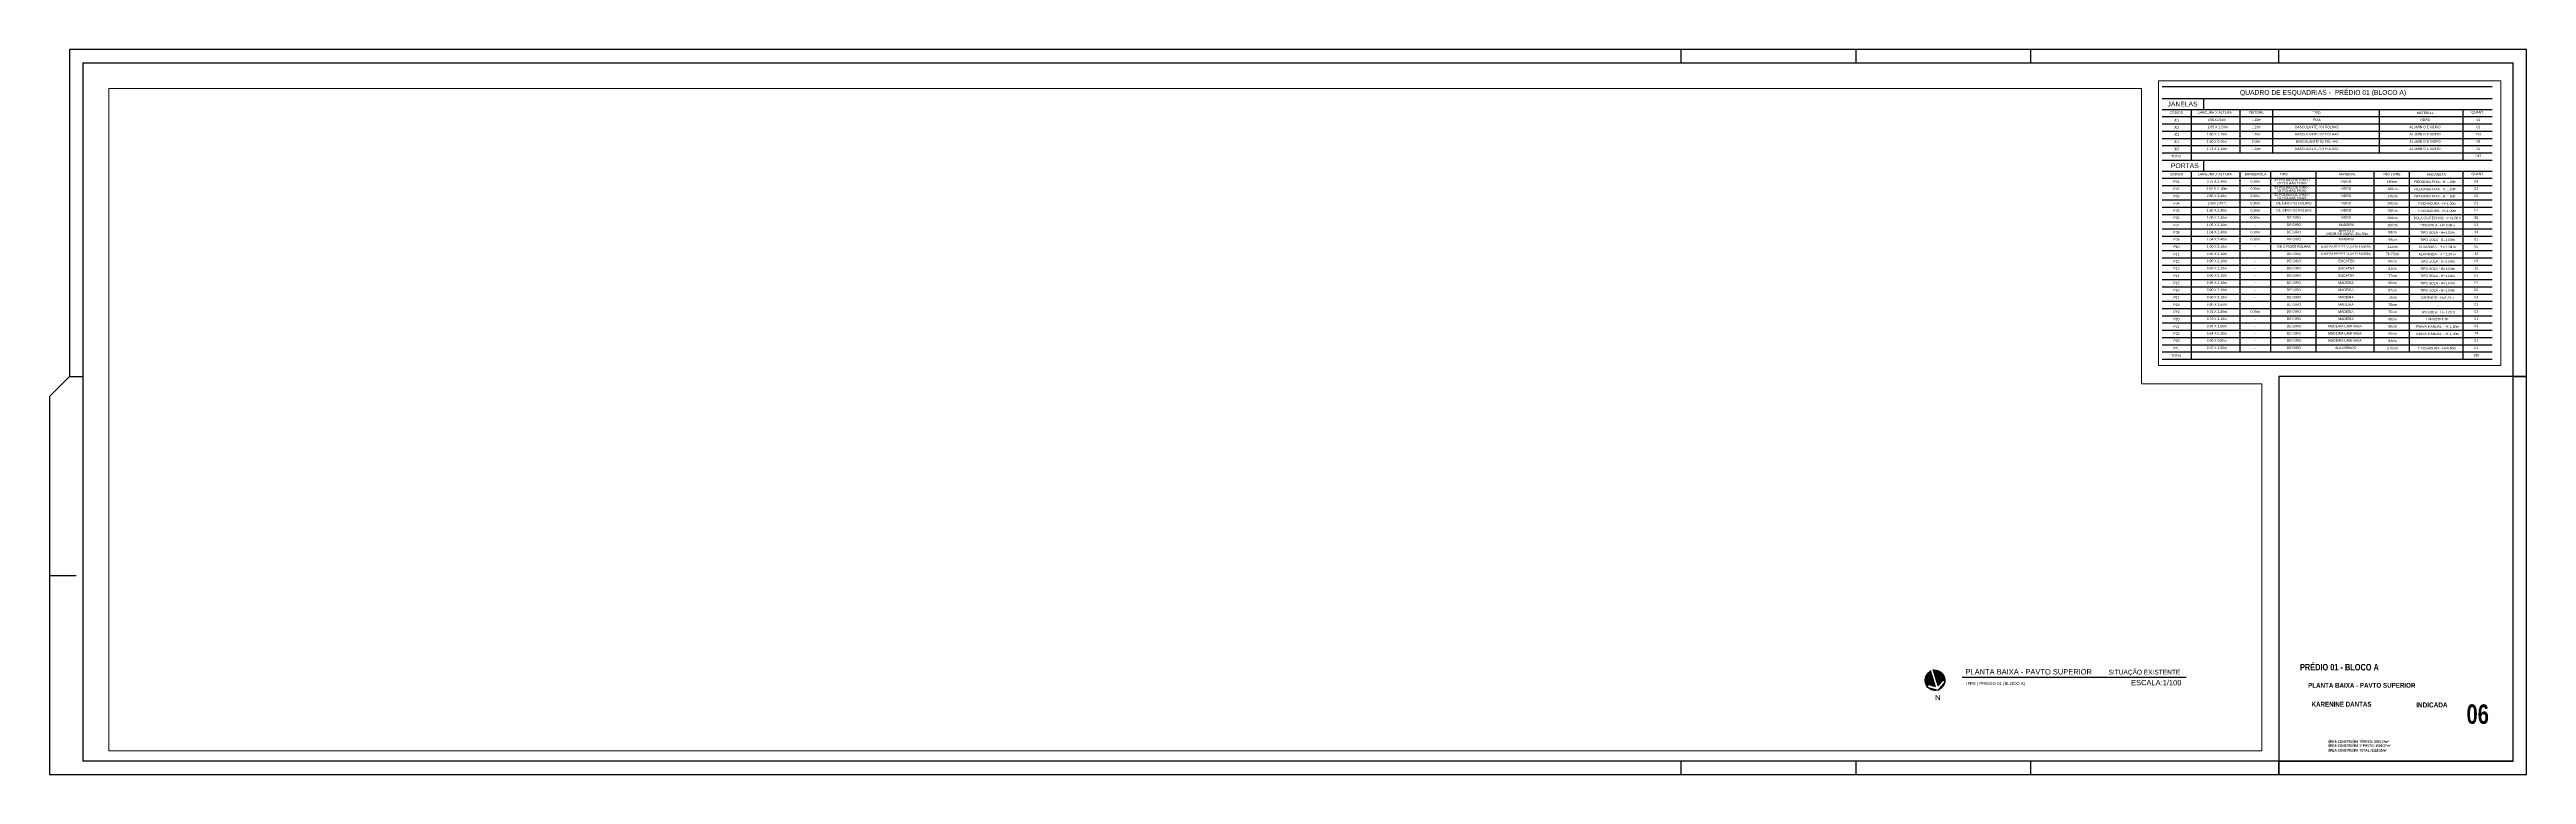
# Paper-space layout 'P 06 -30' of a CAD drawing. Header units: metres. Extents: x -868 to 981, y -577 to -36.
# The model-space entities are those that its viewports show. They can reach past a viewport. Long polylines and large blocks are cut down to what shows.
import ezdxf
from ezdxf.enums import TextEntityAlignment as Align

# ---------------------------------------------------------------- set-up
doc = ezdxf.new("R2010")
doc.units = ezdxf.units.M
doc.header["$LTSCALE"] = 5
doc.header["$MEASUREMENT"] = 0
doc.layers.add('ADD_LINE', color=7, linetype='Continuous', lineweight=0)
for name, color, linetype in [('AR-PRANCHA', 7, 'Continuous'), ('Cancela', 10, 'Continuous'), ('PENA 0.05', 8, 'Continuous'), ('PENA 0.15', 7, 'Continuous'), ('PENA 0.2', 2, 'Continuous'), ('PENA 01', 1, 'Continuous'), ('PENA 02', 2, 'Continuous'), ('PENA 03', 3, 'Continuous'), ('TXT ESPECIFICAÇÃO', 7, 'Continuous')]:
    doc.layers.add(name, color=color, linetype=linetype)
doc.styles.add('Luana', font='arial.ttf')
doc.styles.add('TÍTULO', font='arialbd.ttf', dxfattribs={"height": 3})

# ---------------------------------------------------------------- blocks, each defined once
blk = doc.blocks.new('carimboob')
at = {"layer": 'Defpoints'}
blk.add_lwpolyline([(-175, 0), (0, 0), (0, 287), (-175, 287)], close=True, dxfattribs=at)
at = {"layer": 'AR-PRANCHA', "color": 2, "style": 'TÍTULO', "width": 0.737809}
blk.add_text('PRÉDIO 01 - BLOCO A', height=4.875, dxfattribs=at).set_placement((-159.1, 67.6))
at = {"layer": 'AR-PRANCHA', "color": 7, "style": 'TÍTULO', "width": 0.737809}
for s, height, p in [('KARENINE DANTAS', 3.6, (-150.5, 40.6)), ('ÁREA CONSTRUÍDA TÉRREO: 3059.27m²', 1.8, (-138.2, 13.6)), ('ÁREA CONSTRUÍDA 1º PAVTO: 3059.27m²', 1.8, (-138.2, 10.6)), ('ÁREA CONSTRUÍDA TOTAL: 6118.55m²', 1.8, (-138.2, 7.1))]:
    blk.add_text(s, height=height, dxfattribs=at).set_placement(p)
blk = doc.blocks.new('Norte046')
h = blk.add_hatch(color=256)
h.paths.add_polyline_path([(1.2, 4.5), (2.6, 5.4, 0.509715), (-5.9, 0.8), (3.6, 0.8)])
h.paths.add_polyline_path([(2.6, 5.4), (6, 0, 0.288178)])
h.paths.add_polyline_path([(6, 0), (2.6, -5.4, 0.288178)])
h.paths.add_polyline_path([(3.6, -0.8), (-5.9, -0.8, 0.509715), (2.6, -5.4), (1.2, -4.5)])
for p, q in [((3.6, 0.8), (-6, 0.8)), ((1.2, 4.5), (2.6, 5.4)), ((3.6, 0.8), (1.2, 4.5)), ((6, 0), (2.6, 5.4)), ((6, 0), (2.6, -5.4)), ((3.6, -0.8), (-6, -0.8)), ((3.6, -0.8), (1.2, -4.5)), ((1.2, -4.5), (2.6, -5.4)), ((2.6, -5.4), (2.6, -5.4))]:
    blk.add_line(p, q)

msp = doc.modelspace()

# ---------------------------------------------------------------- linework, layer by layer
msp.add_lwpolyline([(2435.6072, 189.0688), (2598.1978, 189.0688), (2598.1978, 136.0261), (2435.6072, 136.0261)], close=True)
at = {"layer": 'PENA 0.15', "ltscale": 0.01}
for p, q in [((2644.0352, 309.5613), (2657.7101, 309.5613)), ((2644.0352, 309.107), (2657.7101, 309.107)), ((2644.0352, 308.807), (2657.7101, 308.807)), ((2644.0352, 308.507), (2657.7101, 308.507)), ((2644.0352, 308.207), (2657.7101, 308.207)), ((2647.2509, 309.107), (2647.2509, 307.307)), ((2648.6117, 309.107), (2648.6117, 307.307)), ((2653.0314, 309.107), (2653.0314, 307.307)), ((2656.4935, 309.107), (2656.4935, 307.007)), ((2644.0352, 307.907), (2657.7101, 307.907)), ((2644.0352, 307.607), (2657.7101, 307.607)), ((2644.0352, 307.307), (2657.7101, 307.307)), ((2644.0352, 307.307), (2657.7101, 307.307)), ((2644.0352, 307.007), (2657.7101, 307.007)), ((2644.0352, 306.5526), (2657.7101, 306.5526)), ((2644.0352, 306.2526), (2657.7101, 306.2526)), ((2645.7557, 306.5526), (2645.7557, 307.007)), ((2647.2509, 306.5526), (2647.2509, 299.0526)), ((2648.5222, 306.5526), (2648.5222, 299.0526)), ((2650.4004, 306.5526), (2650.4004, 299.0526)), ((2652.8116, 306.5526), (2652.8116, 299.0526)), ((2654.2807, 306.5526), (2654.2807, 299.0526)), ((2656.4935, 306.5526), (2656.4935, 298.7526)), ((2644.0352, 305.9526), (2657.7101, 305.9526)), ((2644.0352, 305.6526), (2657.7101, 305.6526)), ((2644.0352, 305.6526), (2657.7101, 305.6526)), ((2644.0352, 305.3526), (2657.7101, 305.3526)), ((2644.0352, 305.0526), (2657.7101, 305.0526)), ((2644.0352, 304.7526), (2657.7101, 304.7526)), ((2644.0352, 304.4526), (2657.7101, 304.4526)), ((2644.0352, 304.1526), (2657.7101, 304.1526)), ((2644.0352, 303.8526), (2657.7101, 303.8526)), ((2644.0352, 303.8526), (2657.7101, 303.8526)), ((2644.0352, 303.5526), (2657.7101, 303.5526)), ((2644.0352, 303.2526), (2657.7101, 303.2526)), ((2644.0352, 302.9526), (2657.7101, 302.9526)), ((2644.0352, 302.6526), (2657.7101, 302.6526)), ((2644.0352, 302.3526), (2657.7101, 302.3526)), ((2644.0352, 302.0526), (2657.7101, 302.0526)), ((2644.0352, 302.0526), (2657.7101, 302.0526)), ((2644.0352, 301.7526), (2657.7101, 301.7526)), ((2644.0352, 301.4526), (2657.7101, 301.4526)), ((2644.0352, 301.1526), (2657.7101, 301.1526)), ((2644.0352, 300.8526), (2657.7101, 300.8526)), ((2644.0352, 300.5526), (2657.7101, 300.5526)), ((2644.0352, 300.2526), (2657.7101, 300.2526)), ((2644.0352, 300.2526), (2657.7101, 300.2526)), ((2644.0352, 299.9526), (2657.7101, 299.9526)), ((2644.0352, 299.6526), (2657.7101, 299.6526)), ((2644.0352, 299.3526), (2657.7101, 299.3526)), ((2644.0352, 299.3526), (2657.7101, 299.3526)), ((2644.0352, 299.0526), (2657.7101, 299.0526)), ((2644.0352, 299.0526), (2657.7101, 299.0526)), ((2644.0352, 298.7526), (2657.7101, 298.7526))]:
    msp.add_line(p, q, dxfattribs=at)
at = {"layer": 'PENA 0.15'}
for p, q in [((2645.7557, 309.107), (2645.7557, 309.5613)), ((2645.2309, 309.107), (2645.2309, 307.007)), ((2645.2309, 306.5526), (2645.2309, 298.7526))]:
    msp.add_line(p, q, dxfattribs=at)
at = {"layer": 'PENA 02'}
msp.add_line((2644.0352, 310.0566), (2657.7101, 310.0566), dxfattribs=at)

# ---------------------------------------------------------------- texts
at = {"layer": 'PENA 01', "style": 'Luana'}
for s, height, p in [('2.85 X 1.20m', 0.1, (2646.3316, 308.3275)), ('3.50X1.53m', 0.1, (2646.2966, 308.6275)), ('1.10m', 0.1, (2647.9367, 308.6275)), ('1.20m', 0.1, (2647.9367, 308.3275)), ('BASCULANTE / 03 FOLHAS', 0.1, (2650.4479, 308.3275)), ('FIXA', 0.1, (2650.4479, 308.6275)), ('ALUMÍNIO E VIDRO', 0.1, (2654.9308, 308.3275)), ('VIDRO', 0.1, (2654.9308, 308.6275)), ('01', 0.1, (2657.1446, 308.6275)), ('01', 0.1, (2657.1446, 308.3275)), ('1.80 X 1.15m', 0.1, (2646.2966, 308.0275)), ('1.80 X 0.40m', 0.1, (2646.2966, 307.7275)), ('1.73 X 1.15m', 0.1, (2646.2966, 307.4275)), ('2.00m', 0.1, (2647.9367, 307.7275)), ('1.25m', 0.1, (2647.9367, 308.0275)), ('1.25m', 0.1, (2647.9367, 307.4275)), ('BASCULANTE / 02 FOLHAS', 0.1, (2650.4479, 308.0275)), ('BASCULANTE / 02 FOLHAS', 0.1, (2650.4479, 307.4275)), ('BASCULANTE/ 02 FOLHAS', 0.1, (2650.4479, 307.7275)), ('ALUMÍNIO E VIDRO', 0.1, (2654.9308, 308.0275)), ('ALUMÍNIO E VIDRO', 0.1, (2654.9308, 307.7275)), ('ALUMÍNIO E VIDRO', 0.1, (2654.9308, 307.4275)), ('216', 0.1, (2657.1446, 308.0275)), ('09', 0.1, (2657.1446, 307.7275)), ('20', 0.1, (2657.1446, 307.4275)), ('3.75 X 2.40m', 0.1, (2646.2966, 306.0732)), ('0.30m', 0.1, (2647.8868, 306.0732)), (' 02 FOLHAS DE GIRO / ', 0.1, (2649.4144, 306.1203)), ('180cm', 0.1, (2653.56, 306.0631)), ('REDONDA FIXA - H: 1.00m', 0.1, (2655.3624, 306.0554)), ('04', 0.1, (2657.0579, 306.0762)), ('3.62 X 2. 40m', 0.1, (2646.2966, 305.7732)), ('2.85 X 2.40m', 0.1, (2646.2966, 305.4732)), ('2.00x 2.40m', 0.1, (2646.2966, 305.1732)), ('0.30m', 0.1, (2647.8868, 305.7732)), ('0.30m', 0.1, (2647.8868, 305.4732)), ('0.30m', 0.1, (2647.8868, 305.1732)), (' 02 FOLHAS DE GIRO / ', 0.1, (2649.4144, 305.8203)), (' 02 FOLHAS DE GIRO / ', 0.1, (2649.4144, 305.5203)), ('DE GIRO / 02 FOLHAS', 0.1, (2649.4962, 305.1731)), ('02 FOLHAS FIXAS', 0.1, (2649.4144, 305.9962)), ('02 FOLHAS FIXAS', 0.1, (2649.4144, 305.6962)), ('02 FOLHAS FIXAS', 0.1, (2649.4144, 305.3962)), ('200cm', 0.1, (2653.5805, 305.1631)), ('180cm', 0.1, (2653.5805, 305.7631)), ('140cm', 0.1, (2653.5805, 305.4631)), ('REDONDA FIXA - H: 1.00m', 0.1, (2655.3624, 305.7554)), ('REDONDA FIXA - H: 1.00m', 0.1, (2655.3624, 305.4554)), ('FECHADURA - H=1.00m', 0.1, (2655.4438, 305.1554)), ('02', 0.1, (2657.0579, 305.7762)), ('02', 0.1, (2657.0579, 305.4762)), ('01', 0.1, (2657.0579, 305.1762)), ('1.80 X 2.40m', 0.1, (2646.2966, 304.8732)), ('1.05 X 2.40m', 0.1, (2646.2966, 304.5732)), ('1.05 X 2.10m', 0.1, (2646.2966, 304.2732)), ('1.04 X 2.40m', 0.1, (2646.2966, 303.9732)), ('0.30m', 0.1, (2647.8868, 304.8732)), ('0.30m', 0.1, (2647.8868, 304.5732)), ('0.30m', 0.1, (2647.8868, 303.9732)), ('-', 0.1, (2647.8868, 304.2732)), ('DE GIRO / 02 FOLHAS', 0.1, (2649.4962, 304.8731)), ('DE GIRO', 0.1, (2649.4962, 304.5731)), ('DE GIRO', 0.1, (2649.4962, 304.2731)), ('DE GIRO', 0.1, (2649.4962, 303.9731)), ('MADEIRA', 0.1, (2651.6736, 304.2732)), ('MADEIRA C/ ', 0.08, (2651.6993, 304.032)), ('180cm', 0.1, (2653.5805, 304.8631)), ('100cm', 0.1, (2653.5805, 304.5631)), ('100cm', 0.1, (2653.5805, 304.2631)), ('98cm', 0.1, (2653.5805, 303.9631)), ('BOLA OU FECHAD. - H=1.00m', 0.1, (2655.4438, 304.5554)), ('FECHADURA - H=1.00m', 0.1, (2655.4438, 304.8554)), ('TIPO BOLA - H= 0.98m', 0.1, (2655.4438, 304.2554)), ('38', 0.1, (2657.0579, 304.5762)), ('34', 0.1, (2657.0579, 303.9762)), ('01', 0.1, (2657.0579, 304.8762)), ('03', 0.1, (2657.0579, 304.2762)), ('0.85 X 2.10m', 0.1, (2646.2966, 303.0732)), ('1.04 X 2.40m', 0.1, (2646.2966, 303.6732)), ('1.60 X 2.10m', 0.1, (2646.2966, 303.3732)), ('0.30m', 0.1, (2647.8868, 303.6732)), ('-', 0.1, (2647.8868, 303.3732)), ('-', 0.1, (2647.8868, 303.0732)), ('DE GIRO/02 FOLHAS', 0.1, (2649.4962, 303.3731)), ('DE GIRO', 0.1, (2649.4962, 303.6731)), ('DE GIRO', 0.1, (2649.4962, 303.0731)), ('MADEIRA REVESTIDA (ALTO PADRÃO)', 0.08, (2651.6595, 303.3732)), ('MADEIRA REVESTIDA (ALTO PADRÃO)', 0.08, (2651.6595, 303.0817)), ('VISOR DE VIDRO .30x.30m', 0.1, (2651.6993, 303.897)), ('MADEIRA', 0.1, (2651.6736, 303.6732)), ('76-77cm', 0.1, (2653.5805, 303.0631)), ('152cm', 0.1, (2653.5805, 303.3631)), ('98cm', 0.1, (2653.5805, 303.6631)), ('ALAVANCA - H = 1.04 m', 0.1, (2655.4438, 303.3554)), ('ALAVANCA - H = 1.04 m', 0.1, (2655.4438, 303.0554)), ('TIPO BOLA - H=1.00m', 0.1, (2655.4438, 303.9554)), ('TIPO BOLA - H=1.00m', 0.1, (2655.4438, 303.6554)), ('32', 0.1, (2657.0579, 303.0762)), ('01', 0.1, (2657.0579, 303.6762)), ('05', 0.1, (2657.0579, 303.3762)), ('0.90 X 2.10m', 0.1, (2646.2966, 302.7732)), ('0.85 X 2.10m', 0.1, (2646.2966, 302.4732)), ('0.80 X 2.10m', 0.1, (2646.2966, 302.1732)), ('-', 0.1, (2647.8868, 302.7732)), ('-', 0.1, (2647.8868, 302.4732)), ('-', 0.1, (2647.8868, 302.1732)), ('DE GIRO', 0.1, (2649.4962, 302.7731)), ('DE GIRO', 0.1, (2649.4962, 302.4731)), ('DE GIRO', 0.1, (2649.4962, 302.1731)), ('EUCATEX', 0.1, (2651.6736, 302.7732)), ('EUCATEX', 0.1, (2651.6736, 302.4732)), ('EUCATEX', 0.1, (2651.6736, 302.1732)), ('86cm', 0.1, (2653.5805, 302.7631)), ('81cm', 0.1, (2653.5805, 302.4631)), ('77cm', 0.1, (2653.5805, 302.1631)), ('TIPO BOLA - H=1.04m', 0.1, (2655.4438, 302.7554)), ('TIPO BOLA - H=1.04m', 0.1, (2655.4438, 302.4554)), ('TIPO BOLA - H=1.04m', 0.1, (2655.4438, 302.1554)), ('03', 0.1, (2657.0579, 302.7762)), ('01', 0.1, (2657.0579, 302.1762)), ('12', 0.1, (2657.0579, 302.4762)), ('0.95 X 2.10m', 0.1, (2646.2966, 301.8732)), ('0.90 X 2.10m', 0.1, (2646.2966, 301.5732)), ('0.80 X 2.10m', 0.1, (2646.2966, 301.2732)), ('0.80 X 1.63m', 0.1, (2646.2966, 300.9732)), ('-', 0.1, (2647.8868, 301.8732)), ('-', 0.1, (2647.8868, 301.5732)), ('-', 0.1, (2647.8868, 301.2732)), ('-', 0.1, (2647.8868, 300.9732)), ('DE GIRO', 0.1, (2649.4962, 301.8731)), ('DE GIRO', 0.1, (2649.4962, 301.5731)), ('DE GIRO', 0.1, (2649.4962, 301.2731)), ('DE GIRO', 0.1, (2649.4962, 300.9731)), ('MADEIRA ', 0.1, (2651.6736, 301.8732)), ('MADEIRA ', 0.1, (2651.6736, 301.5732)), ('MADEIRA ', 0.1, (2651.6736, 301.2732)), ('MADEIRA ', 0.1, (2651.6736, 300.9732)), ('87cm', 0.1, (2653.5805, 301.5631)), ('90cm', 0.1, (2653.5805, 301.8631)), ('78cm', 0.1, (2653.5805, 301.2631)), ('78cm', 0.1, (2653.5805, 300.9631)), ('TIPO BOLA - H=1.04m', 0.1, (2655.4438, 301.8554)), ('TIPO BOLA - H=1.04m', 0.1, (2655.4438, 301.5554)), ('CADEADO - H=1.20m', 0.1, (2655.4438, 301.2554)), ('-', 0.1, (2655.4438, 300.9554)), ('01', 0.1, (2657.0579, 301.8762)), ('02', 0.1, (2657.0579, 301.5762)), ('03', 0.1, (2657.0579, 301.2762)), ('01', 0.1, (2657.0579, 300.9762)), ('0.74 X 2.40m', 0.1, (2646.2966, 300.6732)), ('0.70 X 2.10m', 0.1, (2646.2966, 300.3732)), ('0.84 X 1.60m', 0.1, (2646.2966, 300.0732)), ('0.30m', 0.1, (2647.8868, 300.6732)), ('-', 0.1, (2647.8868, 300.3732)), ('-', 0.1, (2647.8868, 300.0732)), ('DE GIRO', 0.1, (2649.4962, 300.6731)), ('DE GIRO', 0.1, (2649.4962, 300.3731)), ('DE GIRO', 0.1, (2649.4962, 300.0731)), ('MADEIRA LAMINADA', 0.1, (2651.6074, 300.0732)), ('MADEIRA ', 0.1, (2651.6736, 300.6732)), ('MADEIRA ', 0.1, (2651.6736, 300.3732)), ('80cm', 0.1, (2653.5805, 300.0631)), ('68cm', 0.1, (2653.5805, 300.3631)), ('70cm', 0.1, (2653.5805, 300.6631)), ('TRAVA MANUAL  - H: 1.00m', 0.1, (2655.4438, 300.0554)), ('TIPO BOLA - H= 1.05m', 0.1, (2655.4438, 300.6554)), ('INEXISTENTE', 0.1, (2655.4438, 300.3554)), ('03', 0.1, (2657.0579, 300.6762)), ('01', 0.1, (2657.0579, 300.3762)), ('04', 0.1, (2657.0579, 300.0762)), ('0.64 X 0.10m', 0.1, (2646.2966, 299.7732)), ('0.90 X 0.85m', 0.1, (2646.2966, 299.4748)), ('2.07 X 1.55m', 0.1, (2646.2966, 299.1732)), ('-', 0.1, (2647.8868, 299.7732)), ('-', 0.1, (2647.8868, 299.4748)), ('-', 0.1, (2647.8868, 299.1732)), ('DE GIRO', 0.1, (2649.4962, 299.7731)), ('DE GIRO', 0.1, (2649.4962, 299.4748)), ('DE GIRO', 0.1, (2649.4962, 299.1731)), ('MADEIRA LAMINADA', 0.1, (2651.6074, 299.7732)), ('MADEIRA LAMINADA', 0.1, (2651.6074, 299.4748)), ('ALAMBRADO', 0.1, (2651.6465, 299.1732)), ('2.07cm', 0.1, (2653.5805, 299.1631)), ('84cm', 0.1, (2653.5805, 299.4647)), ('60cm', 0.1, (2653.5805, 299.7631)), ('TRAVA MANUAL  - H: 1.00m', 0.1, (2655.4438, 299.7554)), ('FECHADURA - H=0.80m', 0.1, (2655.4438, 299.1554)), ('-', 0.1, (2655.4438, 299.4571)), ('01', 0.1, (2657.0579, 299.4778)), ('01', 0.1, (2657.0579, 299.1762)), ('24', 0.1, (2657.0579, 299.7762))]:
    msp.add_text(s, height=height, dxfattribs=at).set_placement(p, align=Align.CENTER)
for p in [(2651.4332, 306.0732), (2651.4332, 305.7732), (2651.4332, 305.4732), (2651.4332, 305.1732), (2651.4332, 304.8732), (2651.4332, 304.5732)]:
    msp.add_text('VIDRO', height=0.1, dxfattribs=at).set_placement(p)
at = {"layer": 'PENA 02', "style": 'Luana'}
msp.add_text('247', height=0.1, dxfattribs=at).set_placement((2657.1446, 307.1275), align=Align.CENTER)
at = {"layer": 'PENA 02', "ltscale": 0.05, "style": 'Luana'}
msp.add_text('180', height=0.1, dxfattribs=at).set_placement((2657.0579, 298.8683), align=Align.CENTER)
for s, insert, char_height, width, attachment_point in [('JANELAS', (2644.2549, 309.3272), 0.2, 3.511657, 4), ('QUADRO DE ESQUADRIAS -  PRÉDIO 01 (BLOCO A)', (2647.2557, 309.7815), 0.2, 8.165281, 4), ('CÓDIGO', (2644.6232, 308.9775), 0.1, 1.934, 5), ('J01', (2644.6232, 308.6645), 0.1, 1.934, 5), ('J02', (2644.6232, 308.3645), 0.1, 1.934, 5), ('LARGURA X ALTURA', (2646.2185, 308.9775), 0.1, 1.934, 5), ('PEITORIL', (2647.943, 308.9775), 0.1, 1.934, 5), ('TIPO', (2650.4337, 308.9775), 0.1, 1.934, 5), ('MATERIAL', (2654.9333, 308.9636), 0.1, 1.934, 5), ('QUANT.', (2657.1191, 308.9775), 0.1, 1.934, 5), ('TOTAL', (2644.6232, 307.1645), 0.1, 1.934, 5), ('J03', (2644.6232, 308.0645), 0.1, 1.934, 5), ('J04', (2644.6232, 307.7645), 0.1, 1.934, 5), ('J05', (2644.6232, 307.4645), 0.1, 1.934, 5), ('CÓDIGO', (2644.6232, 306.4232), 0.1, 1.934, 5), ('PORTAS', (2644.3945, 306.7728), 0.2, 3.511657, 4), ('P01', (2644.6232, 306.1101), 0.1, 1.934, 5), ('LARGURA X ALTURA', (2646.2185, 306.4232), 0.1, 1.934, 5), ('BANDEIROLA', (2647.9038, 306.4232), 0.1, 1.934, 5), ('TIPO', (2649.0664, 306.4232), 0.1, 1.934, 5), ('MATERIAL', (2651.7128, 306.4232), 0.1, 1.934, 5), ('VÃO LIVRE', (2653.5443, 306.4232), 0.1, 1.934, 5), ('MAÇANETA', (2655.4053, 306.3919), 0.1, 1.934, 5), ('QUANT.', (2657.1191, 306.4232), 0.1, 1.934, 5), ('P02', (2644.6232, 305.8101), 0.1, 1.934, 5), ('P03', (2644.6232, 305.5101), 0.1, 1.934, 5), ('P04', (2644.6232, 305.2101), 0.1, 1.934, 5), ('P05', (2644.6232, 304.9101), 0.1, 1.934, 5), ('P06', (2644.6232, 304.6101), 0.1, 1.934, 5), ('P07', (2644.6232, 304.3101), 0.1, 1.934, 5), ('P08', (2644.6232, 304.0101), 0.1, 1.934, 5), ('P09', (2644.6232, 303.7101), 0.1, 1.934, 5), ('P10', (2644.6232, 303.4101), 0.1, 1.934, 5), ('P11', (2644.6232, 303.1101), 0.1, 1.934, 5), ('P12', (2644.6232, 302.8101), 0.1, 1.934, 5), ('P13', (2644.6232, 302.5101), 0.1, 1.934, 5), ('P14', (2644.6232, 302.2101), 0.1, 1.934, 5), ('P15', (2644.6232, 301.9101), 0.1, 1.934, 5), ('P16', (2644.6232, 301.6101), 0.1, 1.934, 5), ('P17', (2644.6232, 301.3101), 0.1, 1.934, 5), ('P18', (2644.6232, 301.0101), 0.1, 1.934, 5), ('P19', (2644.6232, 300.7101), 0.1, 1.934, 5), ('P20', (2644.6232, 300.4101), 0.1, 1.934, 5), ('P21', (2644.6232, 300.1101), 0.1, 1.934, 5), ('TOTAL', (2644.6232, 298.9007), 0.1, 1.934, 5), ('PT1', (2644.6232, 299.2101), 0.1, 1.934, 5), ('P22', (2644.6232, 299.8101), 0.1, 1.934, 5), ('P23', (2644.6232, 299.5118), 0.1, 1.934, 5)]:
    msp.add_mtext(s, dxfattribs=dict(at, insert=insert, char_height=char_height, width=width, attachment_point=attachment_point))

psp = doc.layouts.new('P 06 -30')

# ---------------------------------------------------------------- linework, layer by layer
at = {"layer": 'ADD_LINE'}
psp.add_lwpolyline([(693.5, -65.5), (-823.9, -65.5), (-823.9, -559.7), (783.3, -559.7), (783.3, -285.9), (693.5, -285.9), (693.5, -65.5)], close=True, dxfattribs=at)
at = {"layer": 'Cancela'}
psp.add_lwpolyline([(795.9, -577.4), (980.9, -577.4), (980.9, -280.4), (795.9, -280.4)], close=True, dxfattribs=at)
at = {"layer": 'PENA 01'}
for points in [[(-868.2, -295.4), (-868.2, -577.4), (980.9, -577.4), (980.9, -36.4), (-853.2, -36.4)], [(-853.2, -36.4), (-853.2, -280.4), (-868.2, -295.4)], [(349.9, -46.4), (349.9, -36.4)], [(480.4, -46.4), (480.4, -36.4)], [(610.9, -46.4), (610.9, -36.4)], [(795.9, -46.4), (795.9, -36.4)], [(-853.2, -280.4), (-843.2, -280.4)], [(970.9, -280.4), (980.9, -280.4)], [(-868.2, -428.9), (-848.2, -428.9)], [(349.9, -577.4), (349.9, -567.4)], [(480.4, -577.4), (480.4, -567.4)], [(610.9, -577.4), (610.9, -567.4)], [(795.9, -577.4), (795.9, -567.4)]]:
    psp.add_lwpolyline(points, dxfattribs=at)
at = {"layer": 'PENA 03', "const_width": 1}
psp.add_lwpolyline([(-843.2, -567.4), (970.9, -567.4), (970.9, -46.4), (-843.2, -46.4)], close=True, dxfattribs=at)
at = {"layer": 'TXT ESPECIFICAÇÃO', "linetype": 'ByBlock'}
psp.add_line((559.7, -504.9), (726.7, -504.9), dxfattribs=at)

# ---------------------------------------------------------------- block references
at = {"layer": 'AR-PRANCHA'}
psp.add_blockref('carimboob', (970.9, -567.4), dxfattribs=at)
at = {"layer": 'PENA 01', "color": 0, "xscale": 1.325982727227846, "yscale": 1.325982727227846, "zscale": 1.325982727227846, "rotation": 286.5877045453449}
psp.add_blockref('Norte046', (539.3, -507.1), dxfattribs=at)

# ---------------------------------------------------------------- texts
at = {"layer": 'AR-PRANCHA', "color": 2, "style": 'TÍTULO', "width": 0.737809}
for s, height, p in [('PLANTA BAIXA - PAVTO SUPERIOR', 3.6, (817.9, -512.7)), ('06', 14.58, (936.1, -539.7))]:
    psp.add_text(s, height=height, dxfattribs=at).set_placement(p)
at = {"layer": 'AR-PRANCHA', "color": 7, "style": 'TÍTULO', "width": 0.737809}
psp.add_text('INDICADA', height=3.73, dxfattribs=at).set_placement((898.5, -527.4))
at = {"layer": 'PENA 0.05', "style": 'Luana'}
psp.add_text('SITUAÇÃO EXISTENTE', height=3.5, dxfattribs=at).set_placement((668.9, -502.8))
at = {"layer": 'PENA 0.05', "linetype": 'ByBlock', "style": 'Luana'}
psp.add_text('IFPE | PRÉDIO 01 (BLOCO A)', height=2.3, dxfattribs=at).set_placement((562.7, -510.7))
at = {"layer": 'PENA 0.2', "style": 'Luana'}
for s, p in [('PLANTA BAIXA - PAVTO SUPERIOR', (562.1, -502.8)), ('ESCALA:1/100', (685.7, -510.9))]:
    psp.add_text(s, height=4, dxfattribs=at).set_placement(p)
at = {"layer": 'PENA 0.2', "insert": (541.4, -520), "char_height": 4, "width": 294.393, "attachment_point": 5, "style": 'Luana'}
psp.add_mtext('{\\fCorbel|b0|i0|c0|p34;N}', dxfattribs=at)

# ---------------------------------------------------------------- viewports
at = {"layer": 'Defpoints'}
vp = psp.add_viewport(center=(-20.3, -312.6), size=(1607.2, 494.154), view_center_point=(2517.8371, 163.5003), view_height=49.415448, dxfattribs=at)
vp.dxf.flags = 0x10000  # cut along an outline
vp.dxf.clipping_boundary_handle = psp.add_lwpolyline([(693.5, -65.5), (-823.9, -65.5), (-823.9, -559.7), (783.3, -559.7), (783.3, -285.9), (693.5, -285.9), (693.5, -65.5)], format="xyb", close=True, dxfattribs={"invisible": 1}).dxf.handle
psp.add_viewport(center=(833.9, -166), size=(255.7, 212.233), view_center_point=(2650.9747, 304.3903), view_height=11.790758, status=3, dxfattribs=at)

doc.saveas('drawing.dxf')
